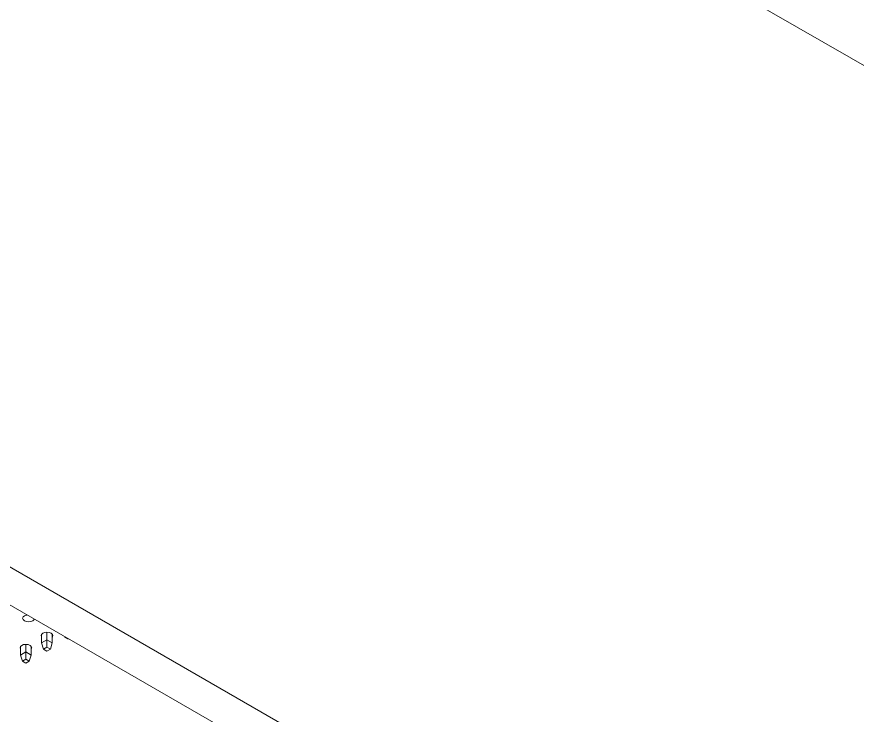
# Model space of a CAD drawing. Header units: millimetres. Extents: x -529 to 1738, y -425 to 849.
# Drawn here: x 18.03 to 53.91, y 205.2 to 235.03 of the extents above; entities that cross this region are included whole.
import ezdxf

# ---------------------------------------------------------------- set-up
doc = ezdxf.new("R2010")
doc.units = ezdxf.units.MM

msp = doc.modelspace()

# ---------------------------------------------------------------- linework, layer by layer
at = {"color": 7, "linetype": 'Continuous', "lineweight": 15}
for p, q in [((11.591, 257.536), (89.373, 212.634)), ((107.05, 159.969), (-6.087, 225.281)), ((105.636, 159.152), (-7.501, 224.465)), ((19.086, 208.656), (19.086, 208.285)), ((19.312, 208.739), (19.312, 208.415)), ((19.538, 208.285), (19.538, 208.656)), ((20.073, 208.547), (20.063, 208.542)), ((20.063, 208.542), (20.21, 208.457)), ((18.188, 208.138), (18.188, 207.766)), ((18.414, 208.221), (18.414, 207.897)), ((18.64, 207.766), (18.64, 208.138)), ((19.086, 208.285), (19.312, 208.415)), ((19.165, 208.023), (19.086, 208.285)), ((19.312, 208.108), (19.312, 208.415)), ((19.312, 208.415), (19.538, 208.285)), ((19.538, 208.285), (19.458, 208.023)), ((20.21, 208.457), (20.219, 208.462)), ((18.188, 207.766), (18.414, 207.897)), ((18.267, 207.505), (18.188, 207.766)), ((18.414, 207.589), (18.414, 207.897)), ((18.414, 207.897), (18.64, 207.766)), ((18.64, 207.766), (18.56, 207.505)), ((19.312, 208.108), (19.165, 208.023)), ((19.165, 208.023), (19.312, 207.939)), ((19.458, 208.023), (19.312, 208.108)), ((19.312, 207.939), (19.458, 208.023)), ((18.414, 207.589), (18.267, 207.505)), ((18.267, 207.505), (18.414, 207.42)), ((18.56, 207.505), (18.414, 207.589)), ((18.414, 207.42), (18.56, 207.505))]:
    msp.add_line(p, q, dxfattribs=at)
at = {"color": 7, "linetype": 'Continuous', "lineweight": 15, "flags": 128}
for points in [[(18.775, 209.296), (18.767, 209.282), (18.711, 209.234), (18.629, 209.202), (18.531, 209.191), (18.433, 209.202), (18.351, 209.234), (18.295, 209.282), (18.276, 209.338), (18.295, 209.395), (18.351, 209.442), (18.433, 209.474), (18.458, 209.479)], [(19.086, 208.533), (19.081, 208.54), (19.062, 208.595), (19.081, 208.65), (19.135, 208.697), (19.216, 208.728), (19.312, 208.739), (19.408, 208.728), (19.489, 208.697)], [(19.489, 208.697), (19.543, 208.65), (19.562, 208.595), (19.543, 208.54), (19.538, 208.533)], [(18.188, 208.015), (18.183, 208.021), (18.164, 208.076), (18.183, 208.132), (18.237, 208.178), (18.318, 208.21), (18.414, 208.221), (18.51, 208.21), (18.591, 208.178)], [(18.591, 208.178), (18.645, 208.132), (18.664, 208.076), (18.645, 208.021), (18.64, 208.015)]]:
    msp.add_lwpolyline(points, dxfattribs=at)

doc.saveas('drawing.dxf')
